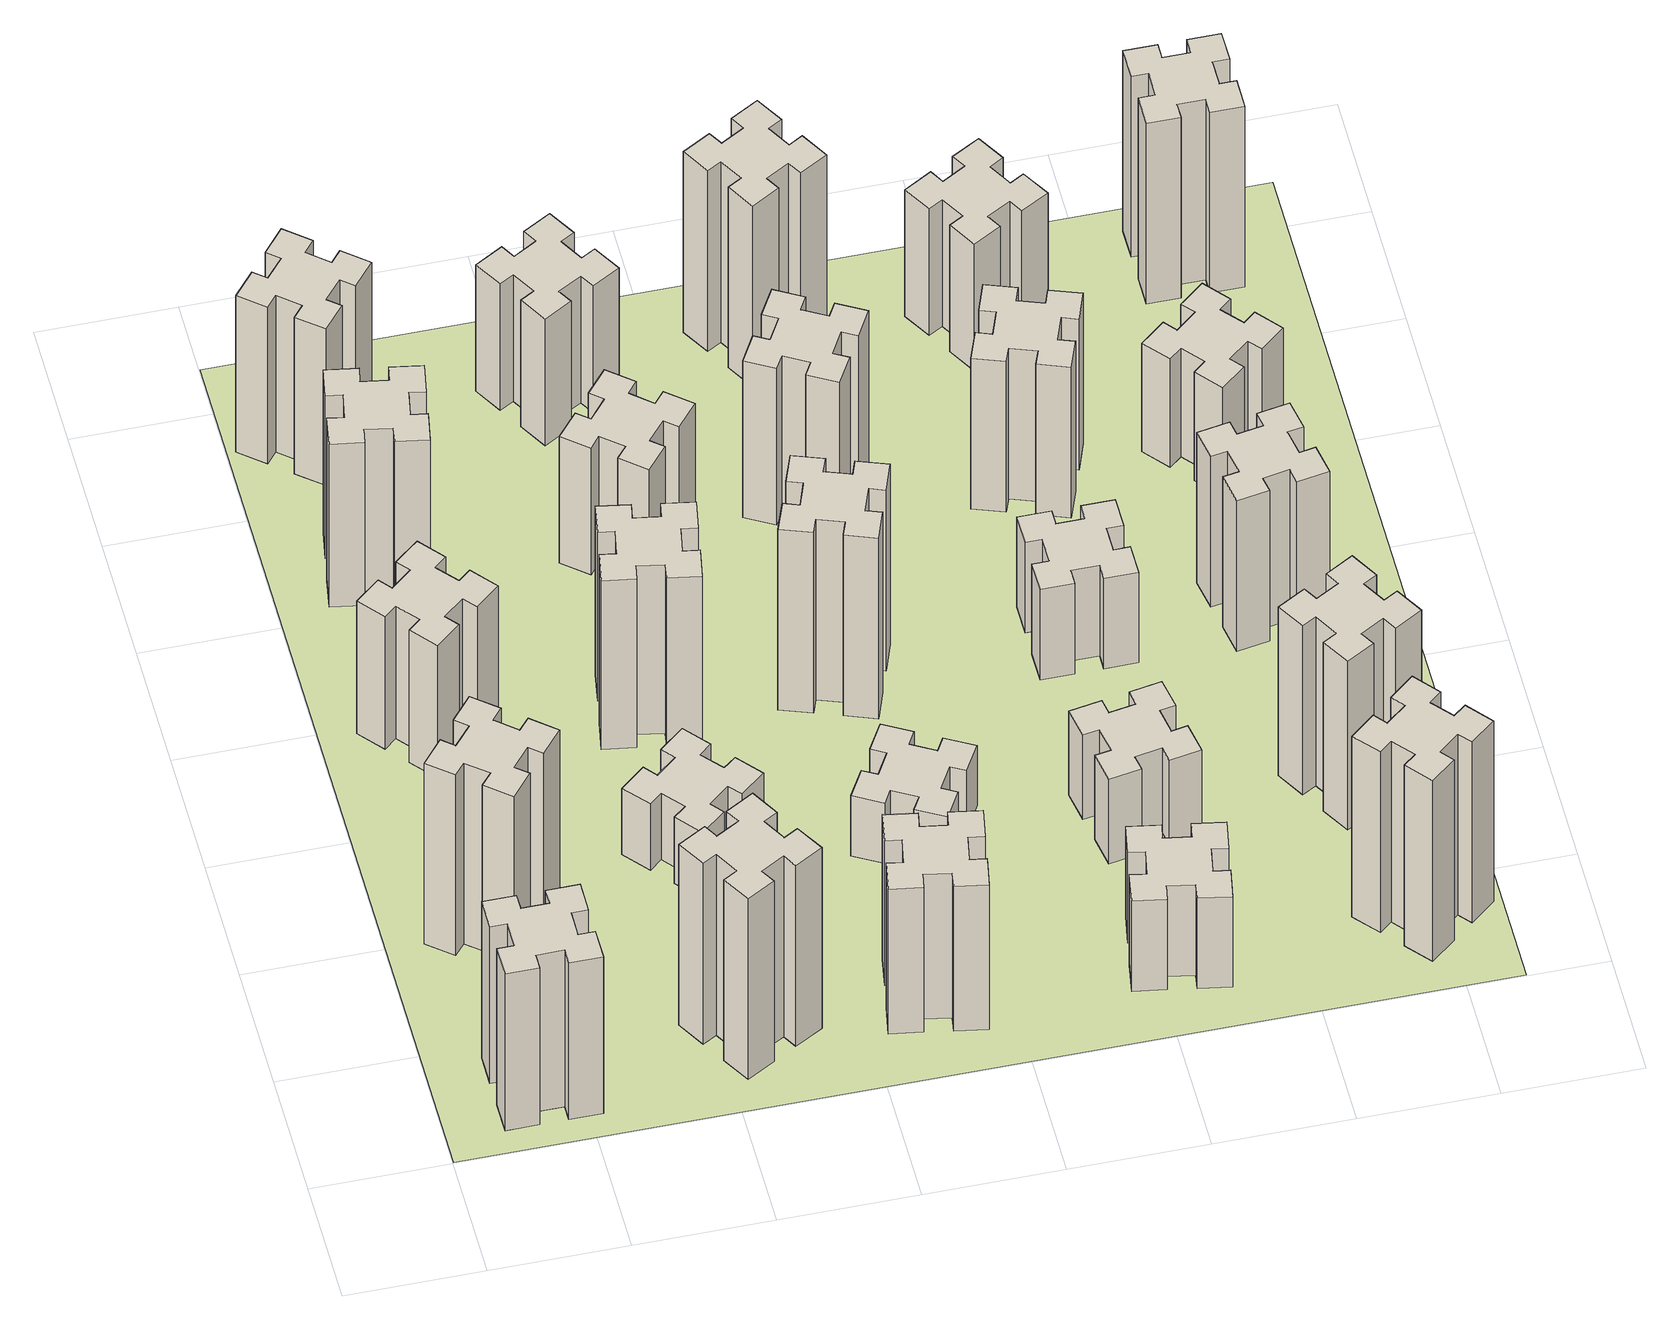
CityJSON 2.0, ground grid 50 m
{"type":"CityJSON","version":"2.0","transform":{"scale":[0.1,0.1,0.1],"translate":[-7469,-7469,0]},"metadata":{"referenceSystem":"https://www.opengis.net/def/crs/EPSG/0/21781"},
"CityObjects":{
"building1":{"type":"Building","attributes":{"class":"1000","function":"1000","usage":"1000","yearOfConstruction":2016,"roofType":"1000","measuredHeight":78,"storeysAboveGround":30,"storeysBelowGround":0},"geometry":[{"type":"Solid","lod":"1","boundaries":[[[[0,1,2,3,4,5,6,7,8,9,10,11,12,13,14,15,16,17,18,19]],[[17,16,20,21]],[[16,15,22,20]],[[15,14,23,22]],[[14,13,24,23]],[[13,12,25,24]],[[12,11,26,25]],[[11,10,27,26]],[[10,9,28,27]],[[9,8,29,28]],[[8,7,30,29]],[[7,6,31,30]],[[6,5,32,31]],[[5,4,33,32]],[[4,3,34,33]],[[3,2,35,34]],[[2,1,36,35]],[[1,0,37,36]],[[0,19,38,37]],[[19,18,39,38]],[[18,17,21,39]],[[24,25,26,27,28,29,30,31,32,33,34,35,36,37,38,39,21,20,22,23]]]]}]},
"building2":{"type":"Building","attributes":{"class":"1000","function":"1000","usage":"1000","yearOfConstruction":2016,"roofType":"1000","measuredHeight":90,"storeysAboveGround":30,"storeysBelowGround":0},"geometry":[{"type":"Solid","lod":"1","boundaries":[[[[40,41,42,43,44,45,46,47,48,49,50,51,52,53,54,55,56,57,58,59]],[[57,56,60,61]],[[56,55,62,60]],[[55,54,63,62]],[[54,53,64,63]],[[53,52,65,64]],[[52,51,66,65]],[[51,50,67,66]],[[50,49,68,67]],[[49,48,69,68]],[[48,47,70,69]],[[47,46,71,70]],[[46,45,72,71]],[[45,44,73,72]],[[44,43,74,73]],[[43,42,75,74]],[[42,41,76,75]],[[41,40,77,76]],[[40,59,78,77]],[[59,58,79,78]],[[58,57,61,79]],[[64,65,66,67,68,69,70,71,72,73,74,75,76,77,78,79,61,60,62,63]]]]}]},
"building3":{"type":"Building","attributes":{"class":"1000","function":"1000","usage":"1000","yearOfConstruction":2016,"roofType":"1000","measuredHeight":66,"storeysAboveGround":30,"storeysBelowGround":0},"geometry":[{"type":"Solid","lod":"1","boundaries":[[[[80,81,82,83,84,85,86,87,88,89,90,91,92,93,94,95,96,97,98,99]],[[97,96,100,101]],[[96,95,102,100]],[[95,94,103,102]],[[94,93,104,103]],[[93,92,105,104]],[[92,91,106,105]],[[91,90,107,106]],[[90,89,108,107]],[[89,88,109,108]],[[88,87,110,109]],[[87,86,111,110]],[[86,85,112,111]],[[85,84,113,112]],[[84,83,114,113]],[[83,82,115,114]],[[82,81,116,115]],[[81,80,117,116]],[[80,99,118,117]],[[99,98,119,118]],[[98,97,101,119]],[[104,105,106,107,108,109,110,111,112,113,114,115,116,117,118,119,101,100,102,103]]]]}]},
"building4":{"type":"Building","attributes":{"class":"1000","function":"1000","usage":"1000","yearOfConstruction":2016,"roofType":"1000","measuredHeight":81,"storeysAboveGround":30,"storeysBelowGround":0},"geometry":[{"type":"Solid","lod":"1","boundaries":[[[[120,121,122,123,124,125,126,127,128,129,130,131,132,133,134,135,136,137,138,139]],[[137,136,140,141]],[[136,135,142,140]],[[135,134,143,142]],[[134,133,144,143]],[[133,132,145,144]],[[132,131,146,145]],[[131,130,147,146]],[[130,129,148,147]],[[129,128,149,148]],[[128,127,150,149]],[[127,126,151,150]],[[126,125,152,151]],[[125,124,153,152]],[[124,123,154,153]],[[123,122,155,154]],[[122,121,156,155]],[[121,120,157,156]],[[120,139,158,157]],[[139,138,159,158]],[[138,137,141,159]],[[144,145,146,147,148,149,150,151,152,153,154,155,156,157,158,159,141,140,142,143]]]]}]},
"building5":{"type":"Building","attributes":{"class":"1000","function":"1000","usage":"1000","yearOfConstruction":2016,"roofType":"1000","measuredHeight":90,"storeysAboveGround":30,"storeysBelowGround":0},"geometry":[{"type":"Solid","lod":"1","boundaries":[[[[160,161,162,163,164,165,166,167,168,169,170,171,172,173,174,175,176,177,178,179]],[[177,176,180,181]],[[176,175,182,180]],[[175,174,183,182]],[[174,173,184,183]],[[173,172,185,184]],[[172,171,186,185]],[[171,170,187,186]],[[170,169,188,187]],[[169,168,189,188]],[[168,167,190,189]],[[167,166,191,190]],[[166,165,192,191]],[[165,164,193,192]],[[164,163,194,193]],[[163,162,195,194]],[[162,161,196,195]],[[161,160,197,196]],[[160,179,198,197]],[[179,178,199,198]],[[178,177,181,199]],[[184,185,186,187,188,189,190,191,192,193,194,195,196,197,198,199,181,180,182,183]]]]}]},
"building6":{"type":"Building","attributes":{"class":"1000","function":"1000","usage":"1000","yearOfConstruction":2016,"roofType":"1000","measuredHeight":78,"storeysAboveGround":30,"storeysBelowGround":0},"geometry":[{"type":"Solid","lod":"1","boundaries":[[[[200,201,202,203,204,205,206,207,208,209,210,211,212,213,214,215,216,217,218,219]],[[217,216,220,221]],[[216,215,222,220]],[[215,214,223,222]],[[214,213,224,223]],[[213,212,225,224]],[[212,211,226,225]],[[211,210,227,226]],[[210,209,228,227]],[[209,208,229,228]],[[208,207,230,229]],[[207,206,231,230]],[[206,205,232,231]],[[205,204,233,232]],[[204,203,234,233]],[[203,202,235,234]],[[202,201,236,235]],[[201,200,237,236]],[[200,219,238,237]],[[219,218,239,238]],[[218,217,221,239]],[[224,225,226,227,228,229,230,231,232,233,234,235,236,237,238,239,221,220,222,223]]]]}]},
"building7":{"type":"Building","attributes":{"class":"1000","function":"1000","usage":"1000","yearOfConstruction":2016,"roofType":"1000","measuredHeight":33,"storeysAboveGround":30,"storeysBelowGround":0},"geometry":[{"type":"Solid","lod":"1","boundaries":[[[[240,241,242,243,244,245,246,247,248,249,250,251,252,253,254,255,256,257,258,259]],[[257,256,260,261]],[[256,255,262,260]],[[255,254,263,262]],[[254,253,264,263]],[[253,252,265,264]],[[252,251,266,265]],[[251,250,267,266]],[[250,249,268,267]],[[249,248,269,268]],[[248,247,270,269]],[[247,246,271,270]],[[246,245,272,271]],[[245,244,273,272]],[[244,243,274,273]],[[243,242,275,274]],[[242,241,276,275]],[[241,240,277,276]],[[240,259,278,277]],[[259,258,279,278]],[[258,257,261,279]],[[264,265,266,267,268,269,270,271,272,273,274,275,276,277,278,279,261,260,262,263]]]]}]},
"building8":{"type":"Building","attributes":{"class":"1000","function":"1000","usage":"1000","yearOfConstruction":2016,"roofType":"1000","measuredHeight":84,"storeysAboveGround":30,"storeysBelowGround":0},"geometry":[{"type":"Solid","lod":"1","boundaries":[[[[280,281,282,283,284,285,286,287,288,289,290,291,292,293,294,295,296,297,298,299]],[[297,296,300,301]],[[296,295,302,300]],[[295,294,303,302]],[[294,293,304,303]],[[293,292,305,304]],[[292,291,306,305]],[[291,290,307,306]],[[290,289,308,307]],[[289,288,309,308]],[[288,287,310,309]],[[287,286,311,310]],[[286,285,312,311]],[[285,284,313,312]],[[284,283,314,313]],[[283,282,315,314]],[[282,281,316,315]],[[281,280,317,316]],[[280,299,318,317]],[[299,298,319,318]],[[298,297,301,319]],[[304,305,306,307,308,309,310,311,312,313,314,315,316,317,318,319,301,300,302,303]]]]}]},
"building9":{"type":"Building","attributes":{"class":"1000","function":"1000","usage":"1000","yearOfConstruction":2016,"roofType":"1000","measuredHeight":72,"storeysAboveGround":30,"storeysBelowGround":0},"geometry":[{"type":"Solid","lod":"1","boundaries":[[[[320,321,322,323,324,325,326,327,328,329,330,331,332,333,334,335,336,337,338,339]],[[337,336,340,341]],[[336,335,342,340]],[[335,334,343,342]],[[334,333,344,343]],[[333,332,345,344]],[[332,331,346,345]],[[331,330,347,346]],[[330,329,348,347]],[[329,328,349,348]],[[328,327,350,349]],[[327,326,351,350]],[[326,325,352,351]],[[325,324,353,352]],[[324,323,354,353]],[[323,322,355,354]],[[322,321,356,355]],[[321,320,357,356]],[[320,339,358,357]],[[339,338,359,358]],[[338,337,341,359]],[[344,345,346,347,348,349,350,351,352,353,354,355,356,357,358,359,341,340,342,343]]]]}]},
"building10":{"type":"Building","attributes":{"class":"1000","function":"1000","usage":"1000","yearOfConstruction":2016,"roofType":"1000","measuredHeight":63,"storeysAboveGround":30,"storeysBelowGround":0},"geometry":[{"type":"Solid","lod":"1","boundaries":[[[[360,361,362,363,364,365,366,367,368,369,370,371,372,373,374,375,376,377,378,379]],[[377,376,380,381]],[[376,375,382,380]],[[375,374,383,382]],[[374,373,384,383]],[[373,372,385,384]],[[372,371,386,385]],[[371,370,387,386]],[[370,369,388,387]],[[369,368,389,388]],[[368,367,390,389]],[[367,366,391,390]],[[366,365,392,391]],[[365,364,393,392]],[[364,363,394,393]],[[363,362,395,394]],[[362,361,396,395]],[[361,360,397,396]],[[360,379,398,397]],[[379,378,399,398]],[[378,377,381,399]],[[384,385,386,387,388,389,390,391,392,393,394,395,396,397,398,399,381,380,382,383]]]]}]},
"building11":{"type":"Building","attributes":{"class":"1000","function":"1000","usage":"1000","yearOfConstruction":2016,"roofType":"1000","measuredHeight":63,"storeysAboveGround":30,"storeysBelowGround":0},"geometry":[{"type":"Solid","lod":"1","boundaries":[[[[400,401,402,403,404,405,406,407,408,409,410,411,412,413,414,415,416,417,418,419]],[[417,416,420,421]],[[416,415,422,420]],[[415,414,423,422]],[[414,413,424,423]],[[413,412,425,424]],[[412,411,426,425]],[[411,410,427,426]],[[410,409,428,427]],[[409,408,429,428]],[[408,407,430,429]],[[407,406,431,430]],[[406,405,432,431]],[[405,404,433,432]],[[404,403,434,433]],[[403,402,435,434]],[[402,401,436,435]],[[401,400,437,436]],[[400,419,438,437]],[[419,418,439,438]],[[418,417,421,439]],[[424,425,426,427,428,429,430,431,432,433,434,435,436,437,438,439,421,420,422,423]]]]}]},
"building12":{"type":"Building","attributes":{"class":"1000","function":"1000","usage":"1000","yearOfConstruction":2016,"roofType":"1000","measuredHeight":30,"storeysAboveGround":30,"storeysBelowGround":0},"geometry":[{"type":"Solid","lod":"1","boundaries":[[[[440,441,442,443,444,445,446,447,448,449,450,451,452,453,454,455,456,457,458,459]],[[457,456,460,461]],[[456,455,462,460]],[[455,454,463,462]],[[454,453,464,463]],[[453,452,465,464]],[[452,451,466,465]],[[451,450,467,466]],[[450,449,468,467]],[[449,448,469,468]],[[448,447,470,469]],[[447,446,471,470]],[[446,445,472,471]],[[445,444,473,472]],[[444,443,474,473]],[[443,442,475,474]],[[442,441,476,475]],[[441,440,477,476]],[[440,459,478,477]],[[459,458,479,478]],[[458,457,461,479]],[[464,465,466,467,468,469,470,471,472,473,474,475,476,477,478,479,461,460,462,463]]]]}]},
"building13":{"type":"Building","attributes":{"class":"1000","function":"1000","usage":"1000","yearOfConstruction":2016,"roofType":"1000","measuredHeight":90,"storeysAboveGround":30,"storeysBelowGround":0},"geometry":[{"type":"Solid","lod":"1","boundaries":[[[[480,481,482,483,484,485,486,487,488,489,490,491,492,493,494,495,496,497,498,499]],[[497,496,500,501]],[[496,495,502,500]],[[495,494,503,502]],[[494,493,504,503]],[[493,492,505,504]],[[492,491,506,505]],[[491,490,507,506]],[[490,489,508,507]],[[489,488,509,508]],[[488,487,510,509]],[[487,486,511,510]],[[486,485,512,511]],[[485,484,513,512]],[[484,483,514,513]],[[483,482,515,514]],[[482,481,516,515]],[[481,480,517,516]],[[480,499,518,517]],[[499,498,519,518]],[[498,497,501,519]],[[504,505,506,507,508,509,510,511,512,513,514,515,516,517,518,519,501,500,502,503]]]]}]},
"building14":{"type":"Building","attributes":{"class":"1000","function":"1000","usage":"1000","yearOfConstruction":2016,"roofType":"1000","measuredHeight":78,"storeysAboveGround":30,"storeysBelowGround":0},"geometry":[{"type":"Solid","lod":"1","boundaries":[[[[520,521,522,523,524,525,526,527,528,529,530,531,532,533,534,535,536,537,538,539]],[[537,536,540,541]],[[536,535,542,540]],[[535,534,543,542]],[[534,533,544,543]],[[533,532,545,544]],[[532,531,546,545]],[[531,530,547,546]],[[530,529,548,547]],[[529,528,549,548]],[[528,527,550,549]],[[527,526,551,550]],[[526,525,552,551]],[[525,524,553,552]],[[524,523,554,553]],[[523,522,555,554]],[[522,521,556,555]],[[521,520,557,556]],[[520,539,558,557]],[[539,538,559,558]],[[538,537,541,559]],[[544,545,546,547,548,549,550,551,552,553,554,555,556,557,558,559,541,540,542,543]]]]}]},
"building15":{"type":"Building","attributes":{"class":"1000","function":"1000","usage":"1000","yearOfConstruction":2016,"roofType":"1000","measuredHeight":45,"storeysAboveGround":30,"storeysBelowGround":0},"geometry":[{"type":"Solid","lod":"1","boundaries":[[[[560,561,562,563,564,565,566,567,568,569,570,571,572,573,574,575,576,577,578,579]],[[577,576,580,581]],[[576,575,582,580]],[[575,574,583,582]],[[574,573,584,583]],[[573,572,585,584]],[[572,571,586,585]],[[571,570,587,586]],[[570,569,588,587]],[[569,568,589,588]],[[568,567,590,589]],[[567,566,591,590]],[[566,565,592,591]],[[565,564,593,592]],[[564,563,594,593]],[[563,562,595,594]],[[562,561,596,595]],[[561,560,597,596]],[[560,579,598,597]],[[579,578,599,598]],[[578,577,581,599]],[[584,585,586,587,588,589,590,591,592,593,594,595,596,597,598,599,581,580,582,583]]]]}]},
"building16":{"type":"Building","attributes":{"class":"1000","function":"1000","usage":"1000","yearOfConstruction":2016,"roofType":"1000","measuredHeight":90,"storeysAboveGround":30,"storeysBelowGround":0},"geometry":[{"type":"Solid","lod":"1","boundaries":[[[[600,601,602,603,604,605,606,607,608,609,610,611,612,613,614,615,616,617,618,619]],[[617,616,620,621]],[[616,615,622,620]],[[615,614,623,622]],[[614,613,624,623]],[[613,612,625,624]],[[612,611,626,625]],[[611,610,627,626]],[[610,609,628,627]],[[609,608,629,628]],[[608,607,630,629]],[[607,606,631,630]],[[606,605,632,631]],[[605,604,633,632]],[[604,603,634,633]],[[603,602,635,634]],[[602,601,636,635]],[[601,600,637,636]],[[600,619,638,637]],[[619,618,639,638]],[[618,617,621,639]],[[624,625,626,627,628,629,630,631,632,633,634,635,636,637,638,639,621,620,622,623]]]]}]},
"building17":{"type":"Building","attributes":{"class":"1000","function":"1000","usage":"1000","yearOfConstruction":2016,"roofType":"1000","measuredHeight":42,"storeysAboveGround":30,"storeysBelowGround":0},"geometry":[{"type":"Solid","lod":"1","boundaries":[[[[640,641,642,643,644,645,646,647,648,649,650,651,652,653,654,655,656,657,658,659]],[[657,656,660,661]],[[656,655,662,660]],[[655,654,663,662]],[[654,653,664,663]],[[653,652,665,664]],[[652,651,666,665]],[[651,650,667,666]],[[650,649,668,667]],[[649,648,669,668]],[[648,647,670,669]],[[647,646,671,670]],[[646,645,672,671]],[[645,644,673,672]],[[644,643,674,673]],[[643,642,675,674]],[[642,641,676,675]],[[641,640,677,676]],[[640,659,678,677]],[[659,658,679,678]],[[658,657,661,679]],[[664,665,666,667,668,669,670,671,672,673,674,675,676,677,678,679,661,660,662,663]]]]}]},
"building18":{"type":"Building","attributes":{"class":"1000","function":"1000","usage":"1000","yearOfConstruction":2016,"roofType":"1000","measuredHeight":45,"storeysAboveGround":30,"storeysBelowGround":0},"geometry":[{"type":"Solid","lod":"1","boundaries":[[[[680,681,682,683,684,685,686,687,688,689,690,691,692,693,694,695,696,697,698,699]],[[697,696,700,701]],[[696,695,702,700]],[[695,694,703,702]],[[694,693,704,703]],[[693,692,705,704]],[[692,691,706,705]],[[691,690,707,706]],[[690,689,708,707]],[[689,688,709,708]],[[688,687,710,709]],[[687,686,711,710]],[[686,685,712,711]],[[685,684,713,712]],[[684,683,714,713]],[[683,682,715,714]],[[682,681,716,715]],[[681,680,717,716]],[[680,699,718,717]],[[699,698,719,718]],[[698,697,701,719]],[[704,705,706,707,708,709,710,711,712,713,714,715,716,717,718,719,701,700,702,703]]]]}]},
"building19":{"type":"Building","attributes":{"class":"1000","function":"1000","usage":"1000","yearOfConstruction":2016,"roofType":"1000","measuredHeight":75,"storeysAboveGround":30,"storeysBelowGround":0},"geometry":[{"type":"Solid","lod":"1","boundaries":[[[[720,721,722,723,724,725,726,727,728,729,730,731,732,733,734,735,736,737,738,739]],[[737,736,740,741]],[[736,735,742,740]],[[735,734,743,742]],[[734,733,744,743]],[[733,732,745,744]],[[732,731,746,745]],[[731,730,747,746]],[[730,729,748,747]],[[729,728,749,748]],[[728,727,750,749]],[[727,726,751,750]],[[726,725,752,751]],[[725,724,753,752]],[[724,723,754,753]],[[723,722,755,754]],[[722,721,756,755]],[[721,720,757,756]],[[720,739,758,757]],[[739,738,759,758]],[[738,737,741,759]],[[744,745,746,747,748,749,750,751,752,753,754,755,756,757,758,759,741,740,742,743]]]]}]},
"building20":{"type":"Building","attributes":{"class":"1000","function":"1000","usage":"1000","yearOfConstruction":2016,"roofType":"1000","measuredHeight":90,"storeysAboveGround":30,"storeysBelowGround":0},"geometry":[{"type":"Solid","lod":"1","boundaries":[[[[760,761,762,763,764,765,766,767,768,769,770,771,772,773,774,775,776,777,778,779]],[[777,776,780,781]],[[776,775,782,780]],[[775,774,783,782]],[[774,773,784,783]],[[773,772,785,784]],[[772,771,786,785]],[[771,770,787,786]],[[770,769,788,787]],[[769,768,789,788]],[[768,767,790,789]],[[767,766,791,790]],[[766,765,792,791]],[[765,764,793,792]],[[764,763,794,793]],[[763,762,795,794]],[[762,761,796,795]],[[761,760,797,796]],[[760,779,798,797]],[[779,778,799,798]],[[778,777,781,799]],[[784,785,786,787,788,789,790,791,792,793,794,795,796,797,798,799,781,780,782,783]]]]}]},
"building21":{"type":"Building","attributes":{"class":"1000","function":"1000","usage":"1000","yearOfConstruction":2016,"roofType":"1000","measuredHeight":63,"storeysAboveGround":30,"storeysBelowGround":0},"geometry":[{"type":"Solid","lod":"1","boundaries":[[[[800,801,802,803,804,805,806,807,808,809,810,811,812,813,814,815,816,817,818,819]],[[817,816,820,821]],[[816,815,822,820]],[[815,814,823,822]],[[814,813,824,823]],[[813,812,825,824]],[[812,811,826,825]],[[811,810,827,826]],[[810,809,828,827]],[[809,808,829,828]],[[808,807,830,829]],[[807,806,831,830]],[[806,805,832,831]],[[805,804,833,832]],[[804,803,834,833]],[[803,802,835,834]],[[802,801,836,835]],[[801,800,837,836]],[[800,819,838,837]],[[819,818,839,838]],[[818,817,821,839]],[[824,825,826,827,828,829,830,831,832,833,834,835,836,837,838,839,821,820,822,823]]]]}]},
"building22":{"type":"Building","attributes":{"class":"1000","function":"1000","usage":"1000","yearOfConstruction":2016,"roofType":"1000","measuredHeight":84,"storeysAboveGround":30,"storeysBelowGround":0},"geometry":[{"type":"Solid","lod":"1","boundaries":[[[[840,841,842,843,844,845,846,847,848,849,850,851,852,853,854,855,856,857,858,859]],[[857,856,860,861]],[[856,855,862,860]],[[855,854,863,862]],[[854,853,864,863]],[[853,852,865,864]],[[852,851,866,865]],[[851,850,867,866]],[[850,849,868,867]],[[849,848,869,868]],[[848,847,870,869]],[[847,846,871,870]],[[846,845,872,871]],[[845,844,873,872]],[[844,843,874,873]],[[843,842,875,874]],[[842,841,876,875]],[[841,840,877,876]],[[840,859,878,877]],[[859,858,879,878]],[[858,857,861,879]],[[864,865,866,867,868,869,870,871,872,873,874,875,876,877,878,879,861,860,862,863]]]]}]},
"building23":{"type":"Building","attributes":{"class":"1000","function":"1000","usage":"1000","yearOfConstruction":2016,"roofType":"1000","measuredHeight":75,"storeysAboveGround":30,"storeysBelowGround":0},"geometry":[{"type":"Solid","lod":"1","boundaries":[[[[880,881,882,883,884,885,886,887,888,889,890,891,892,893,894,895,896,897,898,899]],[[897,896,900,901]],[[896,895,902,900]],[[895,894,903,902]],[[894,893,904,903]],[[893,892,905,904]],[[892,891,906,905]],[[891,890,907,906]],[[890,889,908,907]],[[889,888,909,908]],[[888,887,910,909]],[[887,886,911,910]],[[886,885,912,911]],[[885,884,913,912]],[[884,883,914,913]],[[883,882,915,914]],[[882,881,916,915]],[[881,880,917,916]],[[880,899,918,917]],[[899,898,919,918]],[[898,897,901,919]],[[904,905,906,907,908,909,910,911,912,913,914,915,916,917,918,919,901,900,902,903]]]]}]},
"building24":{"type":"Building","attributes":{"class":"1000","function":"1000","usage":"1000","yearOfConstruction":2016,"roofType":"1000","measuredHeight":54,"storeysAboveGround":30,"storeysBelowGround":0},"geometry":[{"type":"Solid","lod":"1","boundaries":[[[[920,921,922,923,924,925,926,927,928,929,930,931,932,933,934,935,936,937,938,939]],[[937,936,940,941]],[[936,935,942,940]],[[935,934,943,942]],[[934,933,944,943]],[[933,932,945,944]],[[932,931,946,945]],[[931,930,947,946]],[[930,929,948,947]],[[929,928,949,948]],[[928,927,950,949]],[[927,926,951,950]],[[926,925,952,951]],[[925,924,953,952]],[[924,923,954,953]],[[923,922,955,954]],[[922,921,956,955]],[[921,920,957,956]],[[920,939,958,957]],[[939,938,959,958]],[[938,937,941,959]],[[944,945,946,947,948,949,950,951,952,953,954,955,956,957,958,959,941,940,942,943]]]]}]},
"building25":{"type":"Building","attributes":{"class":"1000","function":"1000","usage":"1000","yearOfConstruction":2016,"roofType":"1000","measuredHeight":90,"storeysAboveGround":30,"storeysBelowGround":0},"geometry":[{"type":"Solid","lod":"1","boundaries":[[[[960,961,962,963,964,965,966,967,968,969,970,971,972,973,974,975,976,977,978,979]],[[977,976,980,981]],[[976,975,982,980]],[[975,974,983,982]],[[974,973,984,983]],[[973,972,985,984]],[[972,971,986,985]],[[971,970,987,986]],[[970,969,988,987]],[[969,968,989,988]],[[968,967,990,989]],[[967,966,991,990]],[[966,965,992,991]],[[965,964,993,992]],[[964,963,994,993]],[[963,962,995,994]],[[962,961,996,995]],[[961,960,997,996]],[[960,979,998,997]],[[979,978,999,998]],[[978,977,981,999]],[[984,985,986,987,988,989,990,991,992,993,994,995,996,997,998,999,981,980,982,983]]]]}]},
"landuse1":{"type":"LandUse","attributes":{"name":"plot1","function":"1010"},"geometry":[{"type":"MultiSurface","lod":"1","boundaries":[[[1000,1001,1002,1003]]]}]}
},
"vertices":[
[265,325,0],[265,225,0],[205,225,0],[205,105,0],[325,105,0],[325,165,0],[425,165,0],[425,105,0],[545,105,0],[545,225,0],[485,225,0],[485,325,0],[545,325,0],[545,445,0],[425,445,0],[425,385,0],[325,385,0],[325,445,0],[205,445,0],[205,325,0],[325,385,780],[325,445,780],[425,385,780],[425,445,780],[545,445,780],[545,325,780],[485,325,780],[485,225,780],[545,225,780],[545,105,780],[425,105,780],[425,165,780],[325,165,780],[325,105,780],[205,105,780],[205,225,780],[265,225,780],[265,325,780],[205,325,780],[205,445,780],
[484,1067,0],[408,1132,0],[446,1178,0],[354,1255,0],[277,1163,0],[323,1124,0],[259,1048,0],[213,1086,0],[136,994,0],[228,917,0],[266,963,0],[343,899,0],[304,853,0],[396,776,0],[473,868,0],[427,906,0],[492,983,0],[538,944,0],[615,1036,0],[523,1113,0],[492,983,900],[538,944,900],[427,906,900],[473,868,900],[396,776,900],[304,853,900],[343,899,900],[266,963,900],[228,917,900],[136,994,900],[213,1086,900],[259,1048,900],[323,1124,900],[277,1163,900],[354,1255,900],[446,1178,900],[408,1132,900],[484,1067,900],[523,1113,900],[615,1036,900],
[492,1988,0],[427,2064,0],[473,2103,0],[396,2195,0],[304,2118,0],[343,2072,0],[266,2007,0],[228,2053,0],[136,1976,0],[213,1884,0],[259,1923,0],[323,1846,0],[277,1808,0],[354,1716,0],[446,1793,0],[408,1839,0],[484,1903,0],[523,1857,0],[615,1934,0],[538,2026,0],[484,1903,660],[523,1857,660],[408,1839,660],[446,1793,660],[354,1716,660],[277,1808,660],[323,1846,660],[259,1923,660],[213,1884,660],[136,1976,660],[228,2053,660],[266,2007,660],[343,2072,660],[304,2118,660],[396,2195,660],[473,2103,660],[427,2064,660],[492,1988,660],[538,2026,660],[615,1934,660],
[475,2627,0],[492,2725,0],[551,2715,0],[572,2833,0],[454,2854,0],[444,2795,0],[345,2812,0],[356,2871,0],[237,2892,0],[217,2774,0],[276,2764,0],[258,2665,0],[199,2676,0],[178,2557,0],[297,2537,0],[307,2596,0],[405,2578,0],[395,2519,0],[513,2498,0],[534,2617,0],[405,2578,810],[395,2519,810],[307,2596,810],[297,2537,810],[178,2557,810],[199,2676,810],[258,2665,810],[276,2764,810],[217,2774,810],[237,2892,810],[356,2871,810],[345,2812,810],[444,2795,810],[454,2854,810],[572,2833,810],[551,2715,810],[492,2725,810],[475,2627,810],[534,2617,810],[513,2498,810],
[1127,255,0],[1214,305,0],[1244,253,0],[1348,313,0],[1288,417,0],[1236,387,0],[1186,474,0],[1238,504,0],[1178,608,0],[1074,548,0],[1104,496,0],[1017,446,0],[987,498,0],[883,438,0],[943,334,0],[995,364,0],[1045,277,0],[993,247,0],[1053,143,0],[1157,203,0],[1045,277,900],[993,247,900],[995,364,900],[943,334,900],[883,438,900],[987,498,900],[1017,446,900],[1104,496,900],[1074,548,900],[1178,608,900],[1238,504,900],[1186,474,900],[1236,387,900],[1288,417,900],[1348,313,900],[1244,253,900],[1214,305,900],[1127,255,900],[1157,203,900],[1053,143,900],
[384,3387,0],[308,3452,0],[346,3498,0],[254,3575,0],[177,3483,0],[223,3444,0],[159,3368,0],[113,3406,0],[36,3314,0],[128,3237,0],[166,3283,0],[243,3219,0],[204,3173,0],[296,3096,0],[373,3188,0],[327,3226,0],[392,3303,0],[438,3264,0],[515,3356,0],[423,3433,0],[392,3303,780],[438,3264,780],[327,3226,780],[373,3188,780],[296,3096,780],[204,3173,780],[243,3219,780],[166,3283,780],[128,3237,780],[36,3314,780],[113,3406,780],[159,3368,780],[223,3444,780],[177,3483,780],[254,3575,780],[346,3498,780],[308,3452,780],[384,3387,780],[423,3433,780],[515,3356,780],
[1083,1332,0],[1006,1267,0],[968,1313,0],[876,1236,0],[953,1144,0],[999,1183,0],[1063,1106,0],[1017,1068,0],[1094,976,0],[1186,1053,0],[1148,1099,0],[1224,1163,0],[1263,1117,0],[1355,1194,0],[1278,1286,0],[1232,1248,0],[1167,1324,0],[1213,1363,0],[1136,1455,0],[1044,1378,0],[1167,1324,330],[1213,1363,330],[1232,1248,330],[1278,1286,330],[1355,1194,330],[1263,1117,330],[1224,1163,330],[1148,1099,330],[1186,1053,330],[1094,976,330],[1017,1068,330],[1063,1106,330],[999,1183,330],[953,1144,330],[876,1236,330],[968,1313,330],[1006,1267,330],[1083,1332,330],[1044,1378,330],[1136,1455,330],
[1047,1756,0],[1145,1738,0],[1135,1679,0],[1253,1658,0],[1274,1777,0],[1215,1787,0],[1232,1885,0],[1291,1875,0],[1312,1993,0],[1194,2014,0],[1184,1955,0],[1085,1972,0],[1096,2031,0],[977,2052,0],[957,1934,0],[1016,1924,0],[998,1825,0],[939,1836,0],[918,1717,0],[1037,1697,0],[998,1825,840],[939,1836,840],[1016,1924,840],[957,1934,840],[977,2052,840],[1096,2031,840],[1085,1972,840],[1184,1955,840],[1194,2014,840],[1312,1993,840],[1291,1875,840],[1232,1885,840],[1215,1787,840],[1274,1777,840],[1253,1658,840],[1135,1679,840],[1145,1738,840],[1047,1756,840],[1037,1697,840],[918,1717,840],
[1855,307,0],[1872,405,0],[1931,395,0],[1952,513,0],[1834,534,0],[1824,475,0],[1725,492,0],[1736,551,0],[1617,572,0],[1597,454,0],[1656,444,0],[1638,345,0],[1579,356,0],[1558,237,0],[1677,217,0],[1687,276,0],[1785,258,0],[1775,199,0],[1893,178,0],[1914,297,0],[1785,258,720],[1775,199,720],[1687,276,720],[1677,217,720],[1558,237,720],[1579,356,720],[1638,345,720],[1656,444,720],[1597,454,720],[1617,572,720],[1736,551,720],[1725,492,720],[1824,475,720],[1834,534,720],[1952,513,720],[1931,395,720],[1872,405,720],[1855,307,720],[1914,297,720],[1893,178,720],
[1267,2486,0],[1332,2563,0],[1378,2524,0],[1455,2616,0],[1363,2693,0],[1324,2647,0],[1248,2712,0],[1286,2758,0],[1194,2835,0],[1117,2743,0],[1163,2704,0],[1099,2628,0],[1053,2666,0],[976,2574,0],[1068,2497,0],[1106,2543,0],[1183,2479,0],[1144,2433,0],[1236,2356,0],[1313,2448,0],[1183,2479,630],[1144,2433,630],[1106,2543,630],[1068,2497,630],[976,2574,630],[1053,2666,630],[1099,2628,630],[1163,2704,630],[1117,2743,630],[1194,2835,630],[1286,2758,630],[1248,2712,630],[1324,2647,630],[1363,2693,630],[1455,2616,630],[1378,2524,630],[1332,2563,630],[1267,2486,630],[1313,2448,630],[1236,2356,630],
[1104,3456,0],[1017,3406,0],[987,3458,0],[883,3398,0],[943,3294,0],[995,3324,0],[1045,3237,0],[993,3207,0],[1053,3103,0],[1157,3163,0],[1127,3215,0],[1214,3265,0],[1244,3213,0],[1348,3273,0],[1288,3377,0],[1236,3347,0],[1186,3434,0],[1238,3464,0],[1178,3568,0],[1074,3508,0],[1186,3434,630],[1238,3464,630],[1236,3347,630],[1288,3377,630],[1348,3273,630],[1244,3213,630],[1214,3265,630],[1127,3215,630],[1157,3163,630],[1053,3103,630],[993,3207,630],[1045,3237,630],[995,3324,630],[943,3294,630],[883,3398,630],[987,3458,630],[1017,3406,630],[1104,3456,630],[1074,3508,630],[1178,3568,630],
[1757,1045,0],[1844,995,0],[1814,943,0],[1918,883,0],[1978,987,0],[1926,1017,0],[1976,1104,0],[2028,1074,0],[2088,1178,0],[1984,1238,0],[1954,1186,0],[1867,1236,0],[1897,1288,0],[1793,1348,0],[1733,1244,0],[1785,1214,0],[1735,1127,0],[1683,1157,0],[1623,1053,0],[1727,993,0],[1735,1127,300],[1683,1157,300],[1785,1214,300],[1733,1244,300],[1793,1348,300],[1897,1288,300],[1867,1236,300],[1954,1186,300],[1984,1238,300],[2088,1178,300],[2028,1074,300],[1976,1104,300],[1926,1017,300],[1978,987,300],[1918,883,300],[1814,943,300],[1844,995,300],[1757,1045,300],[1727,993,300],[1623,1053,300],
[1669,1940,0],[1635,1846,0],[1579,1867,0],[1537,1754,0],[1650,1713,0],[1671,1769,0],[1765,1735,0],[1744,1679,0],[1857,1637,0],[1898,1750,0],[1842,1771,0],[1876,1865,0],[1932,1844,0],[1973,1957,0],[1860,1998,0],[1840,1942,0],[1746,1976,0],[1767,2032,0],[1654,2073,0],[1613,1960,0],[1746,1976,900],[1767,2032,900],[1840,1942,900],[1860,1998,900],[1973,1957,900],[1932,1844,900],[1876,1865,900],[1842,1771,900],[1898,1750,900],[1857,1637,900],[1744,1679,900],[1765,1735,900],[1671,1769,900],[1650,1713,900],[1537,1754,900],[1579,1867,900],[1635,1846,900],[1669,1940,900],[1613,1960,900],[1654,2073,900],
[1926,2597,0],[1976,2684,0],[2028,2654,0],[2088,2758,0],[1984,2818,0],[1954,2766,0],[1867,2816,0],[1897,2868,0],[1793,2928,0],[1733,2824,0],[1785,2794,0],[1735,2707,0],[1683,2737,0],[1623,2633,0],[1727,2573,0],[1757,2625,0],[1844,2575,0],[1814,2523,0],[1918,2463,0],[1978,2567,0],[1844,2575,780],[1814,2523,780],[1757,2625,780],[1727,2573,780],[1623,2633,780],[1683,2737,780],[1735,2707,780],[1785,2794,780],[1733,2824,780],[1793,2928,780],[1897,2868,780],[1867,2816,780],[1954,2766,780],[1984,2818,780],[2088,2758,780],[2028,2654,780],[1976,2684,780],[1926,2597,780],[1978,2567,780],[1918,2463,780],
[2496,444,0],[2478,345,0],[2419,356,0],[2398,237,0],[2517,217,0],[2527,276,0],[2625,258,0],[2615,199,0],[2733,178,0],[2754,297,0],[2695,307,0],[2712,405,0],[2771,395,0],[2792,513,0],[2674,534,0],[2664,475,0],[2565,492,0],[2576,551,0],[2457,572,0],[2437,454,0],[2565,492,450],[2576,551,450],[2664,475,450],[2674,534,450],[2792,513,450],[2771,395,450],[2712,405,450],[2695,307,450],[2754,297,450],[2733,178,450],[2615,199,450],[2625,258,450],[2527,276,450],[2517,217,450],[2398,237,450],[2419,356,450],[2478,345,450],[2496,444,450],[2437,454,450],[2457,572,450],
[1844,3556,0],[1757,3506,0],[1727,3558,0],[1623,3498,0],[1683,3394,0],[1735,3424,0],[1785,3337,0],[1733,3307,0],[1793,3203,0],[1897,3263,0],[1867,3315,0],[1954,3365,0],[1984,3313,0],[2088,3373,0],[2028,3477,0],[1976,3447,0],[1926,3534,0],[1978,3564,0],[1918,3668,0],[1814,3608,0],[1926,3534,900],[1978,3564,900],[1976,3447,900],[2028,3477,900],[2088,3373,900],[1984,3313,900],[1954,3365,900],[1867,3315,900],[1897,3263,900],[1793,3203,900],[1733,3307,900],[1785,3337,900],[1735,3424,900],[1683,3394,900],[1623,3498,900],[1727,3558,900],[1757,3506,900],[1844,3556,900],[1814,3608,900],[1918,3668,900],
[2625,1132,0],[2527,1115,0],[2517,1174,0],[2398,1153,0],[2419,1035,0],[2478,1045,0],[2496,947,0],[2437,937,0],[2457,818,0],[2576,839,0],[2565,898,0],[2664,916,0],[2674,857,0],[2792,877,0],[2771,996,0],[2712,985,0],[2695,1084,0],[2754,1094,0],[2733,1212,0],[2615,1191,0],[2695,1084,420],[2754,1094,420],[2712,985,420],[2771,996,420],[2792,877,420],[2674,857,420],[2664,916,420],[2565,898,420],[2576,839,420],[2457,818,420],[2437,937,420],[2496,947,420],[2478,1045,420],[2419,1035,420],[2398,1153,420],[2517,1174,420],[2527,1115,420],[2625,1132,420],[2615,1191,420],[2733,1212,420],
[2645,1965,0],[2545,1965,0],[2545,2025,0],[2425,2025,0],[2425,1905,0],[2485,1905,0],[2485,1805,0],[2425,1805,0],[2425,1685,0],[2545,1685,0],[2545,1745,0],[2645,1745,0],[2645,1685,0],[2765,1685,0],[2765,1805,0],[2705,1805,0],[2705,1905,0],[2765,1905,0],[2765,2025,0],[2645,2025,0],[2705,1905,450],[2765,1905,450],[2705,1805,450],[2765,1805,450],[2765,1685,450],[2645,1685,450],[2645,1745,450],[2545,1745,450],[2545,1685,450],[2425,1685,450],[2425,1805,450],[2485,1805,450],[2485,1905,450],[2425,1905,450],[2425,2025,450],[2545,2025,450],[2545,1965,450],[2645,1965,450],[2645,2025,450],[2765,2025,450],
[2511,2509,0],[2605,2475,0],[2584,2419,0],[2697,2377,0],[2738,2490,0],[2682,2511,0],[2716,2605,0],[2772,2584,0],[2813,2697,0],[2700,2738,0],[2680,2682,0],[2586,2716,0],[2607,2772,0],[2494,2813,0],[2453,2700,0],[2509,2680,0],[2475,2586,0],[2419,2607,0],[2377,2494,0],[2490,2453,0],[2475,2586,750],[2419,2607,750],[2509,2680,750],[2453,2700,750],[2494,2813,750],[2607,2772,750],[2586,2716,750],[2680,2682,750],[2700,2738,750],[2813,2697,750],[2772,2584,750],[2716,2605,750],[2682,2511,750],[2738,2490,750],[2697,2377,750],[2584,2419,750],[2605,2475,750],[2511,2509,750],[2490,2453,750],[2377,2494,750],
[3468,259,0],[3544,323,0],[3583,277,0],[3675,354,0],[3598,446,0],[3552,408,0],[3487,484,0],[3533,523,0],[3456,615,0],[3364,538,0],[3403,492,0],[3326,427,0],[3288,473,0],[3196,396,0],[3273,304,0],[3319,343,0],[3383,266,0],[3337,228,0],[3414,136,0],[3506,213,0],[3383,266,900],[3337,228,900],[3319,343,900],[3273,304,900],[3196,396,900],[3288,473,900],[3326,427,900],[3403,492,900],[3364,538,900],[3456,615,900],[3533,523,900],[3487,484,900],[3552,408,900],[3598,446,900],[3675,354,900],[3583,277,900],[3544,323,900],[3468,259,900],[3506,213,900],[3414,136,900],
[2716,3347,0],[2666,3434,0],[2718,3464,0],[2658,3568,0],[2554,3508,0],[2584,3456,0],[2497,3406,0],[2467,3458,0],[2363,3398,0],[2423,3294,0],[2475,3324,0],[2525,3237,0],[2473,3207,0],[2533,3103,0],[2637,3163,0],[2607,3215,0],[2694,3265,0],[2724,3213,0],[2828,3273,0],[2768,3377,0],[2694,3265,630],[2724,3213,630],[2607,3215,630],[2637,3163,630],[2533,3103,630],[2473,3207,630],[2525,3237,630],[2475,3324,630],[2423,3294,630],[2363,3398,630],[2467,3458,630],[2497,3406,630],[2584,3456,630],[2554,3508,630],[2658,3568,630],[2718,3464,630],[2666,3434,630],[2716,3347,630],[2768,3377,630],[2828,3273,630],
[3215,1004,0],[3265,917,0],[3213,887,0],[3273,783,0],[3377,843,0],[3347,895,0],[3434,945,0],[3464,893,0],[3568,953,0],[3508,1057,0],[3456,1027,0],[3406,1114,0],[3458,1144,0],[3398,1248,0],[3294,1188,0],[3324,1136,0],[3237,1086,0],[3207,1138,0],[3103,1078,0],[3163,974,0],[3237,1086,840],[3207,1138,840],[3324,1136,840],[3294,1188,840],[3398,1248,840],[3458,1144,840],[3406,1114,840],[3456,1027,840],[3508,1057,840],[3568,953,840],[3464,893,840],[3434,945,840],[3347,895,840],[3377,843,840],[3273,783,840],[3213,887,840],[3265,917,840],[3215,1004,840],[3163,974,840],[3103,1078,840],
[3205,1738,0],[3304,1756,0],[3314,1697,0],[3432,1717,0],[3411,1836,0],[3352,1825,0],[3335,1924,0],[3394,1934,0],[3373,2052,0],[3255,2031,0],[3265,1972,0],[3167,1955,0],[3157,2014,0],[3038,1993,0],[3059,1875,0],[3118,1885,0],[3136,1787,0],[3077,1777,0],[3097,1658,0],[3216,1679,0],[3136,1787,750],[3077,1777,750],[3118,1885,750],[3059,1875,750],[3038,1993,750],[3157,2014,750],[3167,1955,750],[3265,1972,750],[3255,2031,750],[3373,2052,750],[3394,1934,750],[3335,1924,750],[3352,1825,750],[3411,1836,750],[3432,1717,750],[3314,1697,750],[3304,1756,750],[3205,1738,750],[3216,1679,750],[3097,1658,750],
[3119,2563,0],[3183,2486,0],[3137,2448,0],[3214,2356,0],[3306,2433,0],[3268,2479,0],[3344,2543,0],[3383,2497,0],[3475,2574,0],[3398,2666,0],[3352,2628,0],[3287,2704,0],[3333,2743,0],[3256,2835,0],[3164,2758,0],[3203,2712,0],[3126,2647,0],[3088,2693,0],[2996,2616,0],[3073,2524,0],[3126,2647,540],[3088,2693,540],[3203,2712,540],[3164,2758,540],[3256,2835,540],[3333,2743,540],[3287,2704,540],[3352,2628,540],[3398,2666,540],[3475,2574,540],[3383,2497,540],[3344,2543,540],[3268,2479,540],[3306,2433,540],[3214,2356,540],[3137,2448,540],[3183,2486,540],[3119,2563,540],[3073,2524,540],[2996,2616,540],
[3285,3325,0],[3385,3325,0],[3385,3265,0],[3505,3265,0],[3505,3385,0],[3445,3385,0],[3445,3485,0],[3505,3485,0],[3505,3605,0],[3385,3605,0],[3385,3545,0],[3285,3545,0],[3285,3605,0],[3165,3605,0],[3165,3485,0],[3225,3485,0],[3225,3385,0],[3165,3385,0],[3165,3265,0],[3285,3265,0],[3225,3385,900],[3165,3385,900],[3225,3485,900],[3165,3485,900],[3165,3605,900],[3285,3605,900],[3285,3545,900],[3385,3545,900],[3385,3605,900],[3505,3605,900],[3505,3485,900],[3445,3485,900],[3445,3385,900],[3505,3385,900],[3505,3265,900],[3385,3265,900],[3385,3325,900],[3285,3325,900],[3285,3265,900],[3165,3265,900],
[5,3705,0],[3705,3705,0],[3705,5,0],[5,5,0]
]}
